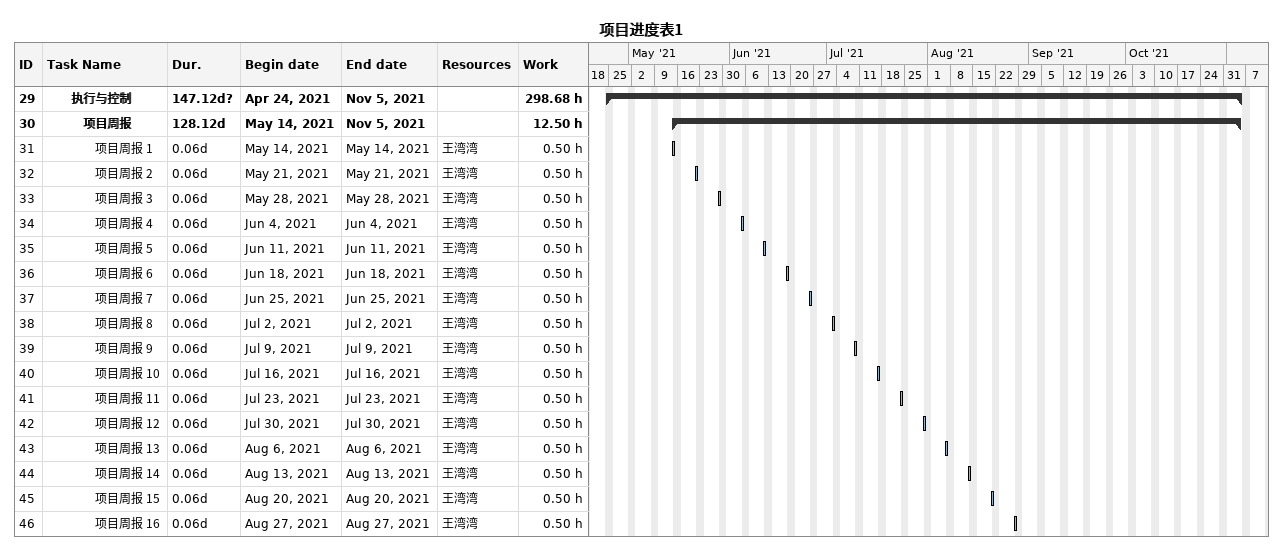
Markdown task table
项目进度表1

| ID | Level | Task | Duration | Start | Finish | Resources | Work (h) |
|---|---|---|---|---|---|---|---|
| 29 | 3 | **执行与控制** | 147.12d? | 2021-04-24 | 2021-11-05 |  | 298.68 |
| 30 | 4 | **项目周报** | 128.12d | 2021-05-14 | 2021-11-05 |  | 12.50 |
| 31 | 5 | 项目周报 1 | 0.06d | 2021-05-14 | 2021-05-14 | 王湾湾 | 0.50 |
| 32 | 5 | 项目周报 2 | 0.06d | 2021-05-21 | 2021-05-21 | 王湾湾 | 0.50 |
| 33 | 5 | 项目周报 3 | 0.06d | 2021-05-28 | 2021-05-28 | 王湾湾 | 0.50 |
| 34 | 5 | 项目周报 4 | 0.06d | 2021-06-04 | 2021-06-04 | 王湾湾 | 0.50 |
| 35 | 5 | 项目周报 5 | 0.06d | 2021-06-11 | 2021-06-11 | 王湾湾 | 0.50 |
| 36 | 5 | 项目周报 6 | 0.06d | 2021-06-18 | 2021-06-18 | 王湾湾 | 0.50 |
| 37 | 5 | 项目周报 7 | 0.06d | 2021-06-25 | 2021-06-25 | 王湾湾 | 0.50 |
| 38 | 5 | 项目周报 8 | 0.06d | 2021-07-02 | 2021-07-02 | 王湾湾 | 0.50 |
| 39 | 5 | 项目周报 9 | 0.06d | 2021-07-09 | 2021-07-09 | 王湾湾 | 0.50 |
| 40 | 5 | 项目周报 10 | 0.06d | 2021-07-16 | 2021-07-16 | 王湾湾 | 0.50 |
| 41 | 5 | 项目周报 11 | 0.06d | 2021-07-23 | 2021-07-23 | 王湾湾 | 0.50 |
| 42 | 5 | 项目周报 12 | 0.06d | 2021-07-30 | 2021-07-30 | 王湾湾 | 0.50 |
| 43 | 5 | 项目周报 13 | 0.06d | 2021-08-06 | 2021-08-06 | 王湾湾 | 0.50 |
| 44 | 5 | 项目周报 14 | 0.06d | 2021-08-13 | 2021-08-13 | 王湾湾 | 0.50 |
| 45 | 5 | 项目周报 15 | 0.06d | 2021-08-20 | 2021-08-20 | 王湾湾 | 0.50 |
| 46 | 5 | 项目周报 16 | 0.06d | 2021-08-27 | 2021-08-27 | 王湾湾 | 0.50 |
